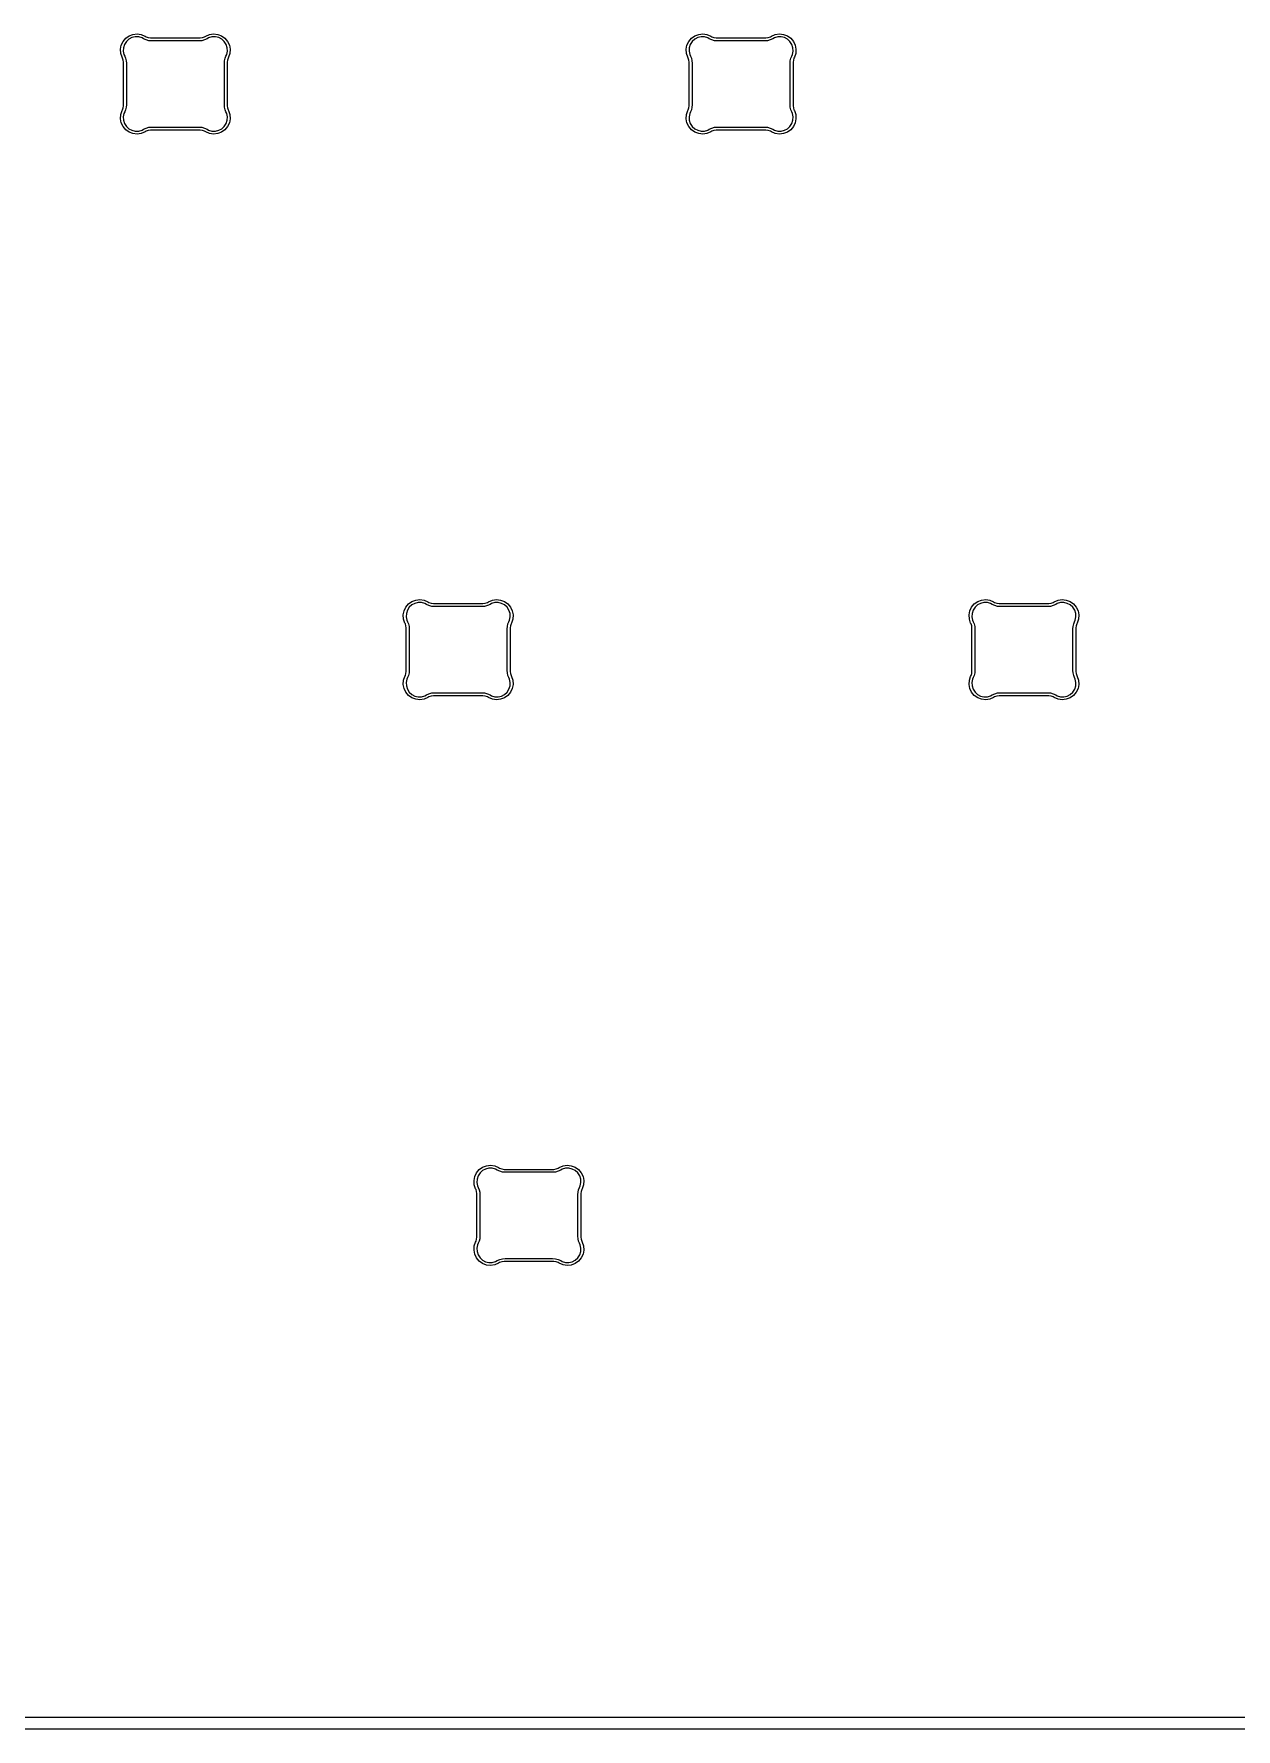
# Model space of a CAD drawing. Extents: x 46 to 356, y -183 to -54.
# Drawn here: x 162.8 to 203.3, y -182.5 to -125.5 of the extents above; entities that cross this region are included whole.
import ezdxf

# ---------------------------------------------------------------- set-up
doc = ezdxf.new("R2010")
doc.units = 0
doc.layers.add('BLACK', color=7, linetype='CONTINUOUS')

msp = doc.modelspace()

# ---------------------------------------------------------------- linework, layer by layer
at = {"layer": 'BLACK', "linetype": 'CONTINUOUS'}
for p, q in [((165.940511, -125.609235), (166.054441, -125.528262)), ((166.152432, -125.589414), (166.050753, -125.64371)), ((166.054441, -125.528262), (166.185105, -125.478624)), ((166.264516, -125.562504), (166.152432, -125.589414)), ((166.185105, -125.478624), (166.324062, -125.463528)), ((166.379763, -125.564718), (166.264516, -125.562504)), ((166.324062, -125.463528), (166.462336, -125.483949)), ((166.49073, -125.595912), (166.379763, -125.564718)), ((166.462336, -125.483949), (166.590798, -125.538483)), ((166.590798, -125.538483), (166.591011, -125.53853)), ((166.591011, -125.53853), (166.590999, -125.538551)), ((166.590999, -125.538551), (166.591004, -125.538554)), ((166.591004, -125.538554), (166.591017, -125.538533)), ((166.591017, -125.538533), (166.591069, -125.538592)), ((166.591069, -125.538592), (166.625349, -125.558579)), ((166.625349, -125.558579), (166.699986, -125.586032)), ((166.699986, -125.586032), (166.77828, -125.59997)), ((168.44671, -125.599987), (168.525001, -125.586034)), ((168.525001, -125.586034), (168.599633, -125.558568)), ((168.599633, -125.558568), (168.63398, -125.538533)), ((168.63398, -125.538534), (168.633995, -125.53853)), ((168.63398, -125.538533), (168.63398, -125.538534)), ((168.633995, -125.53853), (168.762653, -125.483913)), ((168.845231, -125.564679), (168.734254, -125.595876)), ((168.762653, -125.483913), (168.900937, -125.46349)), ((168.960488, -125.562465), (168.845231, -125.564679)), ((168.900937, -125.46349), (169.039903, -125.478587)), ((169.072581, -125.589377), (168.960488, -125.562465)), ((169.039903, -125.478587), (169.170576, -125.528228)), ((169.174269, -125.643678), (169.072581, -125.589377)), ((169.170576, -125.528228), (169.284514, -125.609207)), ((184.990511, -125.609235), (185.104441, -125.528262)), ((185.202432, -125.589414), (185.100753, -125.64371)), ((185.104441, -125.528262), (185.235105, -125.478624)), ((185.314516, -125.562504), (185.202432, -125.589414)), ((185.235105, -125.478624), (185.374062, -125.463528)), ((185.429763, -125.564718), (185.314516, -125.562504)), ((185.374062, -125.463528), (185.512336, -125.483949)), ((185.54073, -125.595912), (185.429763, -125.564718)), ((185.512336, -125.483949), (185.640798, -125.538483)), ((185.640798, -125.538483), (185.641011, -125.53853)), ((185.641011, -125.53853), (185.640999, -125.538551)), ((185.640999, -125.538551), (185.641004, -125.538554)), ((185.641004, -125.538554), (185.641017, -125.538533)), ((185.641017, -125.538533), (185.641069, -125.538592)), ((185.641069, -125.538592), (185.675349, -125.558579)), ((185.675349, -125.558579), (185.749986, -125.586032)), ((185.749986, -125.586032), (185.82828, -125.59997)), ((187.49671, -125.599987), (187.575001, -125.586034)), ((187.575001, -125.586034), (187.649633, -125.558568)), ((187.649633, -125.558568), (187.68398, -125.538533)), ((187.68398, -125.538534), (187.683995, -125.53853)), ((187.68398, -125.538533), (187.68398, -125.538534)), ((187.683995, -125.53853), (187.812653, -125.483913)), ((187.895231, -125.564679), (187.784254, -125.595876)), ((187.812653, -125.483913), (187.950937, -125.46349)), ((188.010488, -125.562465), (187.895231, -125.564679)), ((187.950937, -125.46349), (188.089903, -125.478587)), ((188.122581, -125.589377), (188.010488, -125.562465)), ((188.089903, -125.478587), (188.220576, -125.528228)), ((188.224269, -125.643678), (188.122581, -125.589377)), ((188.220576, -125.528228), (188.334514, -125.609207)), ((165.764549, -125.979882), (165.790727, -125.842581)), ((165.773829, -126.119348), (165.764549, -125.979882)), ((165.817966, -126.251971), (165.773829, -126.119348)), ((165.790727, -125.842581), (165.850672, -125.716314)), ((165.850672, -125.716314), (165.940511, -125.609235)), ((165.867976, -125.928456), (165.860952, -126.04351)), ((165.860952, -126.04351), (165.883157, -126.156619)), ((165.903778, -125.818888), (165.867976, -125.928456)), ((165.883157, -126.156619), (165.908067, -126.208592)), ((165.966044, -125.721885), (165.903778, -125.818888)), ((166.050753, -125.64371), (165.966044, -125.721885)), ((166.540541, -125.624905), (166.49073, -125.595912)), ((166.540561, -125.624871), (166.540541, -125.624905)), ((166.540555, -125.624895), (166.540567, -125.624874)), ((166.628135, -125.66619), (166.540555, -125.624895)), ((166.540565, -125.624871), (166.540561, -125.624871)), ((166.540567, -125.624874), (166.540565, -125.624871)), ((166.7216, -125.691487), (166.628135, -125.66619)), ((166.818044, -125.7), (166.7216, -125.691487)), ((166.77828, -125.59997), (166.818043, -125.600001)), ((166.818043, -125.600001), (166.818044, -125.600001)), ((166.818044, -125.600001), (166.818048, -125.600001)), ((166.818048, -125.700001), (166.818044, -125.7)), ((166.818048, -125.600001), (168.406952, -125.600001)), ((166.818053, -125.700001), (166.818048, -125.700001)), ((168.406952, -125.700001), (166.818053, -125.700001)), ((168.406952, -125.600001), (168.407077, -125.600025)), ((168.406955, -125.7), (168.406952, -125.700001)), ((168.406957, -125.700001), (168.406955, -125.7)), ((168.503407, -125.691493), (168.406957, -125.700026)), ((168.406957, -125.700026), (168.406957, -125.700001)), ((168.407077, -125.600025), (168.44671, -125.599987)), ((168.596867, -125.666179), (168.503407, -125.691493)), ((168.684423, -125.624876), (168.596867, -125.666179)), ((168.684439, -125.624873), (168.684423, -125.624876)), ((168.734254, -125.595876), (168.684439, -125.624873)), ((169.258985, -125.721859), (169.174269, -125.643678)), ((169.321257, -125.818871), (169.258985, -125.721859)), ((169.284514, -125.609207), (169.37436, -125.716292)), ((169.317009, -126.208519), (169.34188, -126.156631)), ((169.357062, -125.928448), (169.321257, -125.818871)), ((169.34188, -126.156631), (169.364087, -126.043512)), ((169.364087, -126.043512), (169.357062, -125.928448)), ((169.37436, -125.716292), (169.434309, -125.842569)), ((169.451209, -126.119355), (169.407069, -126.251987)), ((169.434309, -125.842569), (169.460489, -125.979879)), ((169.460489, -125.979879), (169.451209, -126.119355)), ((184.814549, -125.979882), (184.840727, -125.842581)), ((184.823829, -126.119348), (184.814549, -125.979882)), ((184.867966, -126.251971), (184.823829, -126.119348)), ((184.840727, -125.842581), (184.900672, -125.716314)), ((184.900672, -125.716314), (184.990511, -125.609235)), ((184.917976, -125.928456), (184.910952, -126.04351)), ((184.910952, -126.04351), (184.933157, -126.156619)), ((184.953778, -125.818888), (184.917976, -125.928456)), ((184.933157, -126.156619), (184.958067, -126.208592)), ((185.016044, -125.721885), (184.953778, -125.818888)), ((185.100753, -125.64371), (185.016044, -125.721885)), ((185.590541, -125.624905), (185.54073, -125.595912)), ((185.590561, -125.624871), (185.590541, -125.624905)), ((185.590555, -125.624895), (185.590567, -125.624874)), ((185.678135, -125.66619), (185.590555, -125.624895)), ((185.590565, -125.624871), (185.590561, -125.624871)), ((185.590567, -125.624874), (185.590565, -125.624871)), ((185.7716, -125.691487), (185.678135, -125.66619)), ((185.868044, -125.7), (185.7716, -125.691487)), ((185.82828, -125.59997), (185.868043, -125.600001)), ((185.868043, -125.600001), (185.868044, -125.600001)), ((185.868044, -125.600001), (185.868048, -125.600001)), ((185.868048, -125.700001), (185.868044, -125.7)), ((185.868048, -125.600001), (187.456952, -125.600001)), ((185.868053, -125.700001), (185.868048, -125.700001)), ((187.456952, -125.700001), (185.868053, -125.700001)), ((187.456952, -125.600001), (187.457077, -125.600025)), ((187.456955, -125.7), (187.456952, -125.700001)), ((187.456957, -125.700001), (187.456955, -125.7)), ((187.553407, -125.691493), (187.456957, -125.700026)), ((187.456957, -125.700026), (187.456957, -125.700001)), ((187.457077, -125.600025), (187.49671, -125.599987)), ((187.646867, -125.666179), (187.553407, -125.691493)), ((187.734423, -125.624876), (187.646867, -125.666179)), ((187.734439, -125.624873), (187.734423, -125.624876)), ((187.784254, -125.595876), (187.734439, -125.624873)), ((188.308985, -125.721859), (188.224269, -125.643678)), ((188.371257, -125.818871), (188.308985, -125.721859)), ((188.334514, -125.609207), (188.42436, -125.716292)), ((188.367009, -126.208519), (188.39188, -126.156631)), ((188.407062, -125.928448), (188.371257, -125.818871)), ((188.39188, -126.156631), (188.414087, -126.043512)), ((188.414087, -126.043512), (188.407062, -125.928448)), ((188.42436, -125.716292), (188.484309, -125.842569)), ((188.501209, -126.119355), (188.457069, -126.251987)), ((188.484309, -125.842569), (188.510489, -125.979879)), ((188.510489, -125.979879), (188.501209, -126.119355)), ((165.817966, -126.251972), (165.817965, -126.251971)), ((165.817965, -126.251971), (165.817966, -126.251971)), ((165.832592, -126.282347), (165.817966, -126.251972)), ((165.852465, -126.346778), (165.832592, -126.282347)), ((165.862516, -126.41345), (165.852465, -126.346778)), ((165.862501, -126.447159), (165.862517, -126.447073)), ((165.862501, -127.85284), (165.862501, -126.447159)), ((165.862517, -126.447073), (165.862516, -126.41345)), ((165.908067, -126.208592), (165.908067, -126.208593)), ((165.908067, -126.208593), (165.908067, -126.208594)), ((165.908067, -126.208594), (165.938085, -126.285089)), ((165.938085, -126.285089), (165.956372, -126.365207)), ((165.956372, -126.365207), (165.962518, -126.447155)), ((165.962501, -126.447155), (165.9625, -126.447156)), ((165.9625, -126.447156), (165.962501, -126.447159)), ((165.962518, -126.447155), (165.962501, -126.447155)), ((165.962501, -126.447159), (165.962501, -127.852843)), ((169.262499, -126.447154), (169.26864, -126.365212)), ((169.262499, -126.447155), (169.262499, -126.447154)), ((169.262499, -126.447159), (169.262499, -126.447155)), ((169.262499, -127.852843), (169.262499, -126.447159)), ((169.26864, -126.365212), (169.286911, -126.285097)), ((169.286911, -126.285097), (169.316907, -126.208596)), ((169.316907, -126.208596), (169.316927, -126.208606)), ((169.316927, -126.208606), (169.316931, -126.2086)), ((169.316931, -126.2086), (169.316933, -126.208592)), ((169.316933, -126.208592), (169.316938, -126.208594)), ((169.316938, -126.208594), (169.317009, -126.208519)), ((169.372544, -126.346768), (169.362499, -126.413447)), ((169.362499, -126.413447), (169.362499, -126.447159)), ((169.362499, -126.447159), (169.362499, -127.852843)), ((169.392403, -126.282328), (169.372544, -126.346768)), ((169.406986, -126.25202), (169.392403, -126.282328)), ((169.407035, -126.25197), (169.406986, -126.25202)), ((169.407069, -126.251987), (169.407035, -126.25197)), ((184.867966, -126.251972), (184.867965, -126.251971)), ((184.867965, -126.251971), (184.867966, -126.251971)), ((184.882592, -126.282347), (184.867966, -126.251972)), ((184.902465, -126.346778), (184.882592, -126.282347)), ((184.912516, -126.41345), (184.902465, -126.346778)), ((184.912501, -126.447159), (184.912517, -126.447073)), ((184.912501, -127.85284), (184.912501, -126.447159)), ((184.912517, -126.447073), (184.912516, -126.41345)), ((184.958067, -126.208592), (184.958067, -126.208593)), ((184.958067, -126.208593), (184.958067, -126.208594)), ((184.958067, -126.208594), (184.988085, -126.285089)), ((184.988085, -126.285089), (185.006372, -126.365207)), ((185.006372, -126.365207), (185.012518, -126.447155)), ((185.012501, -126.447155), (185.0125, -126.447156)), ((185.0125, -126.447156), (185.012501, -126.447159)), ((185.012518, -126.447155), (185.012501, -126.447155)), ((185.012501, -126.447159), (185.012501, -127.852843)), ((188.312499, -126.447154), (188.31864, -126.365212)), ((188.312499, -126.447155), (188.312499, -126.447154)), ((188.312499, -126.447159), (188.312499, -126.447155)), ((188.312499, -127.852843), (188.312499, -126.447159)), ((188.31864, -126.365212), (188.336911, -126.285097)), ((188.336911, -126.285097), (188.366907, -126.208596)), ((188.366907, -126.208596), (188.366927, -126.208606)), ((188.366927, -126.208606), (188.366931, -126.2086)), ((188.366931, -126.2086), (188.366933, -126.208592)), ((188.366933, -126.208592), (188.366938, -126.208594)), ((188.366938, -126.208594), (188.367009, -126.208519)), ((188.422544, -126.346768), (188.412499, -126.413447)), ((188.412499, -126.413447), (188.412499, -126.447159)), ((188.412499, -126.447159), (188.412499, -127.852843)), ((188.442403, -126.282328), (188.422544, -126.346768)), ((188.456986, -126.25202), (188.442403, -126.282328)), ((188.457035, -126.25197), (188.456986, -126.25202)), ((188.457069, -126.251987), (188.457035, -126.25197)), ((165.862499, -127.886551), (165.862501, -127.85284)), ((165.962501, -127.852848), (165.956355, -127.934794)), ((165.962501, -127.852843), (165.9625, -127.852846)), ((165.9625, -127.852846), (165.962501, -127.852848)), ((169.262539, -127.853048), (169.262499, -127.852843)), ((169.268654, -127.934784), (169.262539, -127.853048)), ((169.362499, -127.852843), (169.362498, -127.852846)), ((169.362498, -127.852846), (169.362499, -127.852849)), ((169.362499, -127.852849), (169.362524, -127.852849)), ((169.362524, -127.852849), (169.362519, -127.88656)), ((184.912499, -127.886551), (184.912501, -127.85284)), ((185.012501, -127.852848), (185.006355, -127.934794)), ((185.012501, -127.852843), (185.0125, -127.852846)), ((185.0125, -127.852846), (185.012501, -127.852848)), ((188.312539, -127.853048), (188.312499, -127.852843)), ((188.318654, -127.934784), (188.312539, -127.853048)), ((188.412499, -127.852843), (188.412498, -127.852846)), ((188.412498, -127.852846), (188.412499, -127.852849)), ((188.412499, -127.852849), (188.412524, -127.852849)), ((188.412524, -127.852849), (188.412519, -127.88656)), ((165.76451, -128.320122), (165.773789, -128.180646)), ((165.79069, -128.457433), (165.76451, -128.320122)), ((165.773789, -128.180646), (165.817928, -128.048014)), ((165.817928, -128.048014), (165.817965, -128.048032)), ((165.81795, -128.048022), (165.832575, -128.017648)), ((165.817966, -128.04803), (165.81795, -128.048022)), ((165.817965, -128.048031), (165.817966, -128.04803)), ((165.817965, -128.048032), (165.817965, -128.048031)), ((165.832575, -128.017648), (165.852448, -127.953221)), ((165.852448, -127.953221), (165.862499, -127.886551)), ((165.883118, -128.14337), (165.860911, -128.256489)), ((165.860911, -128.256489), (165.867937, -128.371553)), ((165.867937, -128.371553), (165.903742, -128.48113)), ((165.907974, -128.091507), (165.883118, -128.14337)), ((165.908066, -128.091412), (165.907974, -128.091507)), ((165.908067, -128.09141), (165.908049, -128.091401)), ((165.908049, -128.091401), (165.908049, -128.091404)), ((165.908049, -128.091404), (165.908066, -128.091412)), ((165.908077, -128.09133), (165.908067, -128.09141)), ((165.938068, -128.014908), (165.908077, -128.09133)), ((165.956355, -127.934794), (165.938068, -128.014908)), ((169.286925, -128.014902), (169.268654, -127.934784)), ((169.31693, -128.091404), (169.286925, -128.014902)), ((169.316932, -128.091406), (169.31693, -128.091404)), ((169.316933, -128.09141), (169.316932, -128.091406)), ((169.341843, -128.143383), (169.316933, -128.09141)), ((169.32122, -128.481112), (169.357022, -128.371545)), ((169.364048, -128.256492), (169.341843, -128.143383)), ((169.357022, -128.371545), (169.364048, -128.256492)), ((169.362519, -127.88656), (169.372557, -127.953231)), ((169.372557, -127.953231), (169.392418, -128.017662)), ((169.392418, -128.017662), (169.407038, -128.048038)), ((169.407038, -128.048038), (169.407038, -128.048043)), ((169.407038, -128.048043), (169.451171, -128.180654)), ((169.46045, -128.32012), (169.434271, -128.45742)), ((169.451171, -128.180654), (169.46045, -128.32012)), ((184.81451, -128.320122), (184.823789, -128.180646)), ((184.84069, -128.457433), (184.81451, -128.320122)), ((184.823789, -128.180646), (184.867928, -128.048014)), ((184.867928, -128.048014), (184.867965, -128.048032)), ((184.86795, -128.048022), (184.882575, -128.017648)), ((184.867966, -128.04803), (184.86795, -128.048022)), ((184.867965, -128.048031), (184.867966, -128.04803)), ((184.867965, -128.048032), (184.867965, -128.048031)), ((184.882575, -128.017648), (184.902448, -127.953221)), ((184.902448, -127.953221), (184.912499, -127.886551)), ((184.933118, -128.14337), (184.910911, -128.256489)), ((184.910911, -128.256489), (184.917937, -128.371553)), ((184.917937, -128.371553), (184.953742, -128.48113)), ((184.957974, -128.091507), (184.933118, -128.14337)), ((184.958066, -128.091412), (184.957974, -128.091507)), ((184.958067, -128.09141), (184.958049, -128.091401)), ((184.958049, -128.091401), (184.958049, -128.091404)), ((184.958049, -128.091404), (184.958066, -128.091412)), ((184.958077, -128.09133), (184.958067, -128.09141)), ((184.988068, -128.014908), (184.958077, -128.09133)), ((185.006355, -127.934794), (184.988068, -128.014908)), ((188.336925, -128.014902), (188.318654, -127.934784)), ((188.36693, -128.091404), (188.336925, -128.014902)), ((188.366932, -128.091406), (188.36693, -128.091404)), ((188.366933, -128.09141), (188.366932, -128.091406)), ((188.391843, -128.143383), (188.366933, -128.09141)), ((188.37122, -128.481112), (188.407022, -128.371545)), ((188.414048, -128.256492), (188.391843, -128.143383)), ((188.407022, -128.371545), (188.414048, -128.256492)), ((188.412519, -127.88656), (188.422557, -127.953231)), ((188.422557, -127.953231), (188.442418, -128.017662)), ((188.442418, -128.017662), (188.457038, -128.048038)), ((188.457038, -128.048038), (188.457038, -128.048043)), ((188.457038, -128.048043), (188.501171, -128.180654)), ((188.51045, -128.32012), (188.484271, -128.45742)), ((188.501171, -128.180654), (188.51045, -128.32012)), ((165.850639, -128.583709), (165.79069, -128.457433)), ((165.940484, -128.690795), (165.850639, -128.583709)), ((165.903742, -128.48113), (165.966014, -128.578143)), ((166.054423, -128.771774), (165.940484, -128.690795)), ((165.966014, -128.578143), (166.05073, -128.656324)), ((166.05073, -128.656324), (166.152418, -128.710624)), ((166.185096, -128.821415), (166.054423, -128.771774)), ((166.152418, -128.710624), (166.264511, -128.737537)), ((166.324062, -128.836512), (166.185096, -128.821415)), ((166.264511, -128.737537), (166.379769, -128.735323)), ((166.462347, -128.816089), (166.324062, -128.836512)), ((166.379769, -128.735323), (166.490746, -128.704126)), ((166.591003, -128.761472), (166.462347, -128.816089)), ((166.490746, -128.704126), (166.54056, -128.67513)), ((166.54056, -128.67513), (166.540561, -128.67513)), ((166.540561, -128.67513), (166.540565, -128.675129)), ((166.540565, -128.675129), (166.540567, -128.675127)), ((166.540567, -128.675127), (166.628143, -128.633833)), ((166.591011, -128.761471), (166.591003, -128.761472)), ((166.591017, -128.761467), (166.591011, -128.761471)), ((166.62536, -128.741444), (166.591017, -128.761466)), ((166.591017, -128.761466), (166.591017, -128.761467)), ((166.699992, -128.713993), (166.62536, -128.741444)), ((166.628143, -128.633833), (166.721603, -128.608538)), ((166.778282, -128.700055), (166.699992, -128.713993)), ((166.721603, -128.608538), (166.817826, -128.600043)), ((166.818042, -128.700024), (166.778282, -128.700055)), ((166.817826, -128.600043), (166.818047, -128.6)), ((166.818043, -128.699999), (166.818042, -128.7)), ((166.818042, -128.7), (166.818042, -128.700024)), ((166.818047, -128.7), (166.818043, -128.699999)), ((166.818047, -128.6), (168.406952, -128.6)), ((168.406952, -128.7), (166.818047, -128.7)), ((168.406952, -128.6), (168.406964, -128.600002)), ((168.406953, -128.699999), (168.406952, -128.7)), ((168.406958, -128.700001), (168.406953, -128.699999)), ((168.44672, -128.700032), (168.406958, -128.700001)), ((168.406964, -128.600002), (168.503401, -128.608515)), ((168.525014, -128.71397), (168.44672, -128.700032)), ((168.503401, -128.608515), (168.596865, -128.633812)), ((168.599651, -128.741423), (168.525014, -128.71397)), ((168.596865, -128.633812), (168.684445, -128.675107)), ((168.633932, -128.761411), (168.599651, -128.741423)), ((168.633983, -128.761469), (168.633932, -128.761411)), ((168.633994, -128.761448), (168.633983, -128.761469)), ((168.633989, -128.761472), (168.634001, -128.761452)), ((168.634213, -128.76152), (168.633989, -128.761472)), ((168.634001, -128.761452), (168.633994, -128.761448)), ((168.762665, -128.81605), (168.634213, -128.76152)), ((168.684445, -128.675107), (168.684433, -128.675128)), ((168.684433, -128.675128), (168.684434, -128.67513)), ((168.684434, -128.67513), (168.684439, -128.675131)), ((168.684439, -128.675131), (168.684461, -128.675094)), ((168.684461, -128.675094), (168.734271, -128.704087)), ((168.734271, -128.704087), (168.845238, -128.735282)), ((168.900939, -128.836471), (168.762665, -128.81605)), ((168.845238, -128.735282), (168.960484, -128.737495)), ((169.039895, -128.821375), (168.900939, -128.836471)), ((168.960484, -128.737495), (169.072567, -128.710585)), ((169.170558, -128.771737), (169.039895, -128.821375)), ((169.072567, -128.710585), (169.174246, -128.656289)), ((169.284488, -128.690765), (169.170558, -128.771737)), ((169.174246, -128.656289), (169.258954, -128.578115)), ((169.258954, -128.578115), (169.32122, -128.481112)), ((169.374327, -128.583687), (169.284488, -128.690765)), ((169.434271, -128.45742), (169.374327, -128.583687)), ((184.900639, -128.583709), (184.84069, -128.457433)), ((184.990484, -128.690795), (184.900639, -128.583709)), ((184.953742, -128.48113), (185.016014, -128.578143)), ((185.104423, -128.771774), (184.990484, -128.690795)), ((185.016014, -128.578143), (185.10073, -128.656324)), ((185.10073, -128.656324), (185.202418, -128.710624)), ((185.235096, -128.821415), (185.104423, -128.771774)), ((185.202418, -128.710624), (185.314511, -128.737537)), ((185.374062, -128.836512), (185.235096, -128.821415)), ((185.314511, -128.737537), (185.429769, -128.735323)), ((185.512347, -128.816089), (185.374062, -128.836512)), ((185.429769, -128.735323), (185.540746, -128.704126)), ((185.641003, -128.761472), (185.512347, -128.816089)), ((185.540746, -128.704126), (185.59056, -128.67513)), ((185.59056, -128.67513), (185.590561, -128.67513)), ((185.590561, -128.67513), (185.590565, -128.675129)), ((185.590565, -128.675129), (185.590567, -128.675127)), ((185.590567, -128.675127), (185.678143, -128.633833)), ((185.641011, -128.761471), (185.641003, -128.761472)), ((185.641017, -128.761467), (185.641011, -128.761471)), ((185.67536, -128.741444), (185.641017, -128.761466)), ((185.641017, -128.761466), (185.641017, -128.761467)), ((185.749992, -128.713993), (185.67536, -128.741444)), ((185.678143, -128.633833), (185.771603, -128.608538)), ((185.828282, -128.700055), (185.749992, -128.713993)), ((185.771603, -128.608538), (185.867826, -128.600043)), ((185.868042, -128.700024), (185.828282, -128.700055)), ((185.867826, -128.600043), (185.868047, -128.6)), ((185.868043, -128.699999), (185.868042, -128.7)), ((185.868042, -128.7), (185.868042, -128.700024)), ((185.868047, -128.7), (185.868043, -128.699999)), ((185.868047, -128.6), (187.456952, -128.6)), ((187.456952, -128.7), (185.868047, -128.7)), ((187.456952, -128.6), (187.456964, -128.600002)), ((187.456953, -128.699999), (187.456952, -128.7)), ((187.456958, -128.700001), (187.456953, -128.699999)), ((187.49672, -128.700032), (187.456958, -128.700001)), ((187.456964, -128.600002), (187.553401, -128.608515)), ((187.575014, -128.71397), (187.49672, -128.700032)), ((187.553401, -128.608515), (187.646865, -128.633812)), ((187.649651, -128.741423), (187.575014, -128.71397)), ((187.646865, -128.633812), (187.734445, -128.675107)), ((187.683932, -128.761411), (187.649651, -128.741423)), ((187.683983, -128.761469), (187.683932, -128.761411)), ((187.683994, -128.761448), (187.683983, -128.761469)), ((187.683989, -128.761472), (187.684001, -128.761452)), ((187.684213, -128.76152), (187.683989, -128.761472)), ((187.684001, -128.761452), (187.683994, -128.761448)), ((187.812665, -128.81605), (187.684213, -128.76152)), ((187.734445, -128.675107), (187.734433, -128.675128)), ((187.734433, -128.675128), (187.734434, -128.67513)), ((187.734434, -128.67513), (187.734439, -128.675131)), ((187.734439, -128.675131), (187.734461, -128.675094)), ((187.734461, -128.675094), (187.784271, -128.704087)), ((187.784271, -128.704087), (187.895238, -128.735282)), ((187.950939, -128.836471), (187.812665, -128.81605)), ((187.895238, -128.735282), (188.010484, -128.737495)), ((188.089895, -128.821375), (187.950939, -128.836471)), ((188.010484, -128.737495), (188.122567, -128.710585)), ((188.220558, -128.771737), (188.089895, -128.821375)), ((188.122567, -128.710585), (188.224246, -128.656289)), ((188.334488, -128.690765), (188.220558, -128.771737)), ((188.224246, -128.656289), (188.308954, -128.578115)), ((188.308954, -128.578115), (188.37122, -128.481112)), ((188.424327, -128.583687), (188.334488, -128.690765)), ((188.484271, -128.45742), (188.424327, -128.583687)), ((175.289549, -145.029882), (175.315727, -144.892581)), ((175.315727, -144.892581), (175.375672, -144.766314)), ((175.375672, -144.766314), (175.465511, -144.659235)), ((175.392976, -144.978456), (175.385952, -145.09351)), ((175.428778, -144.868888), (175.392976, -144.978456)), ((175.491044, -144.771885), (175.428778, -144.868888)), ((175.465511, -144.659235), (175.579441, -144.578262)), ((175.575753, -144.69371), (175.491044, -144.771885)), ((175.677432, -144.639414), (175.575753, -144.69371)), ((175.579441, -144.578262), (175.710105, -144.528624)), ((175.789516, -144.612504), (175.677432, -144.639414)), ((175.710105, -144.528624), (175.849062, -144.513528)), ((175.904763, -144.614718), (175.789516, -144.612504)), ((175.849062, -144.513528), (175.987336, -144.533949)), ((176.01573, -144.645912), (175.904763, -144.614718)), ((175.987336, -144.533949), (176.115798, -144.588483)), ((176.065541, -144.674905), (176.01573, -144.645912)), ((176.065561, -144.674871), (176.065541, -144.674905)), ((176.065555, -144.674895), (176.065567, -144.674874)), ((176.153135, -144.71619), (176.065555, -144.674895)), ((176.065565, -144.674871), (176.065561, -144.674871)), ((176.065567, -144.674874), (176.065565, -144.674871)), ((176.115798, -144.588483), (176.116011, -144.58853)), ((176.116011, -144.58853), (176.115999, -144.588551)), ((176.115999, -144.588551), (176.116004, -144.588554)), ((176.116004, -144.588554), (176.116017, -144.588533)), ((176.116017, -144.588533), (176.116069, -144.588592)), ((176.116069, -144.588592), (176.150349, -144.608579)), ((176.150349, -144.608579), (176.224986, -144.636032)), ((176.2466, -144.741487), (176.153135, -144.71619)), ((176.224986, -144.636032), (176.30328, -144.64997)), ((176.343044, -144.75), (176.2466, -144.741487)), ((176.30328, -144.64997), (176.343043, -144.650001)), ((176.343043, -144.650001), (176.343044, -144.650001)), ((176.343044, -144.650001), (176.343048, -144.650001)), ((176.343048, -144.750001), (176.343044, -144.75)), ((176.343048, -144.650001), (177.931952, -144.650001)), ((176.343053, -144.750001), (176.343048, -144.750001)), ((177.931952, -144.750001), (176.343053, -144.750001)), ((177.931952, -144.650001), (177.932077, -144.650025)), ((177.931955, -144.75), (177.931952, -144.750001)), ((177.931957, -144.750001), (177.931955, -144.75)), ((178.028407, -144.741493), (177.931957, -144.750026)), ((177.931957, -144.750026), (177.931957, -144.750001)), ((177.932077, -144.650025), (177.97171, -144.649987)), ((177.97171, -144.649987), (178.050001, -144.636034)), ((178.121867, -144.716179), (178.028407, -144.741493)), ((178.050001, -144.636034), (178.124633, -144.608568)), ((178.209423, -144.674876), (178.121867, -144.716179)), ((178.124633, -144.608568), (178.15898, -144.588533)), ((178.15898, -144.588534), (178.158995, -144.58853)), ((178.15898, -144.588533), (178.15898, -144.588534)), ((178.158995, -144.58853), (178.287653, -144.533913)), ((178.209439, -144.674873), (178.209423, -144.674876)), ((178.259254, -144.645876), (178.209439, -144.674873)), ((178.370231, -144.614679), (178.259254, -144.645876)), ((178.287653, -144.533913), (178.425937, -144.51349)), ((178.485488, -144.612465), (178.370231, -144.614679)), ((178.425937, -144.51349), (178.564903, -144.528587)), ((178.597581, -144.639377), (178.485488, -144.612465)), ((178.564903, -144.528587), (178.695576, -144.578228)), ((178.699269, -144.693678), (178.597581, -144.639377)), ((178.695576, -144.578228), (178.809514, -144.659207)), ((178.783985, -144.771859), (178.699269, -144.693678)), ((178.846257, -144.868871), (178.783985, -144.771859)), ((178.809514, -144.659207), (178.89936, -144.766292)), ((178.882062, -144.978448), (178.846257, -144.868871)), ((178.889087, -145.093512), (178.882062, -144.978448)), ((178.89936, -144.766292), (178.959309, -144.892569)), ((178.959309, -144.892569), (178.985489, -145.029879)), ((194.339549, -145.029882), (194.365727, -144.892581)), ((194.365727, -144.892581), (194.425672, -144.766314)), ((194.425672, -144.766314), (194.515511, -144.659235)), ((194.442976, -144.978456), (194.435952, -145.09351)), ((194.478778, -144.868888), (194.442976, -144.978456)), ((194.541044, -144.771885), (194.478778, -144.868888)), ((194.515511, -144.659235), (194.629441, -144.578262)), ((194.625753, -144.69371), (194.541044, -144.771885)), ((194.727432, -144.639414), (194.625753, -144.69371)), ((194.629441, -144.578262), (194.760105, -144.528624)), ((194.839516, -144.612504), (194.727432, -144.639414)), ((194.760105, -144.528624), (194.899062, -144.513528)), ((194.954763, -144.614718), (194.839516, -144.612504)), ((194.899062, -144.513528), (195.037336, -144.533949)), ((195.06573, -144.645912), (194.954763, -144.614718)), ((195.037336, -144.533949), (195.165798, -144.588483)), ((195.115541, -144.674905), (195.06573, -144.645912)), ((195.115561, -144.674871), (195.115541, -144.674905)), ((195.115555, -144.674895), (195.115567, -144.674874)), ((195.203135, -144.71619), (195.115555, -144.674895)), ((195.115565, -144.674871), (195.115561, -144.674871)), ((195.115567, -144.674874), (195.115565, -144.674871)), ((195.165798, -144.588483), (195.166011, -144.58853)), ((195.166011, -144.58853), (195.165999, -144.588551)), ((195.165999, -144.588551), (195.166004, -144.588554)), ((195.166004, -144.588554), (195.166017, -144.588533)), ((195.166017, -144.588533), (195.166069, -144.588592)), ((195.166069, -144.588592), (195.200349, -144.608579)), ((195.200349, -144.608579), (195.274986, -144.636032)), ((195.2966, -144.741487), (195.203135, -144.71619)), ((195.274986, -144.636032), (195.35328, -144.64997)), ((195.393044, -144.75), (195.2966, -144.741487)), ((195.35328, -144.64997), (195.393043, -144.650001)), ((195.393043, -144.650001), (195.393044, -144.650001)), ((195.393044, -144.650001), (195.393048, -144.650001)), ((195.393048, -144.750001), (195.393044, -144.75)), ((195.393048, -144.650001), (196.981952, -144.650001)), ((195.393053, -144.750001), (195.393048, -144.750001)), ((196.981952, -144.750001), (195.393053, -144.750001)), ((196.981952, -144.650001), (196.982077, -144.650025)), ((196.981955, -144.75), (196.981952, -144.750001)), ((196.981957, -144.750001), (196.981955, -144.75)), ((197.078407, -144.741493), (196.981957, -144.750026)), ((196.981957, -144.750026), (196.981957, -144.750001)), ((196.982077, -144.650025), (197.02171, -144.649987)), ((197.02171, -144.649987), (197.100001, -144.636034)), ((197.171867, -144.716179), (197.078407, -144.741493)), ((197.100001, -144.636034), (197.174633, -144.608568)), ((197.259423, -144.674876), (197.171867, -144.716179)), ((197.174633, -144.608568), (197.20898, -144.588533)), ((197.20898, -144.588534), (197.208995, -144.58853)), ((197.20898, -144.588533), (197.20898, -144.588534)), ((197.208995, -144.58853), (197.337653, -144.533913)), ((197.259439, -144.674873), (197.259423, -144.674876)), ((197.309254, -144.645876), (197.259439, -144.674873)), ((197.420231, -144.614679), (197.309254, -144.645876)), ((197.337653, -144.533913), (197.475937, -144.51349)), ((197.535488, -144.612465), (197.420231, -144.614679)), ((197.475937, -144.51349), (197.614903, -144.528587)), ((197.647581, -144.639377), (197.535488, -144.612465)), ((197.614903, -144.528587), (197.745576, -144.578228)), ((197.749269, -144.693678), (197.647581, -144.639377)), ((197.745576, -144.578228), (197.859514, -144.659207)), ((197.833985, -144.771859), (197.749269, -144.693678)), ((197.896257, -144.868871), (197.833985, -144.771859)), ((197.859514, -144.659207), (197.94936, -144.766292)), ((197.932062, -144.978448), (197.896257, -144.868871)), ((197.939087, -145.093512), (197.932062, -144.978448)), ((197.94936, -144.766292), (198.009309, -144.892569)), ((198.009309, -144.892569), (198.035489, -145.029879)), ((175.298829, -145.169348), (175.289549, -145.029882)), ((175.342966, -145.301971), (175.298829, -145.169348)), ((175.342966, -145.301972), (175.342965, -145.301971)), ((175.342965, -145.301971), (175.342966, -145.301971)), ((175.357592, -145.332347), (175.342966, -145.301972)), ((175.377465, -145.396778), (175.357592, -145.332347)), ((175.387516, -145.46345), (175.377465, -145.396778)), ((175.385952, -145.09351), (175.408157, -145.206619)), ((175.387501, -145.497159), (175.387517, -145.497073)), ((175.387501, -146.90284), (175.387501, -145.497159)), ((175.387517, -145.497073), (175.387516, -145.46345)), ((175.408157, -145.206619), (175.433067, -145.258592)), ((175.433067, -145.258592), (175.433067, -145.258593)), ((175.433067, -145.258593), (175.433067, -145.258594)), ((175.433067, -145.258594), (175.463085, -145.335089)), ((175.463085, -145.335089), (175.481372, -145.415207)), ((175.481372, -145.415207), (175.487518, -145.497155)), ((175.487501, -145.497155), (175.4875, -145.497156)), ((175.4875, -145.497156), (175.487501, -145.497159)), ((175.487518, -145.497155), (175.487501, -145.497155)), ((175.487501, -145.497159), (175.487501, -146.902843)), ((178.787499, -145.497154), (178.79364, -145.415212)), ((178.787499, -145.497155), (178.787499, -145.497154)), ((178.787499, -145.497159), (178.787499, -145.497155)), ((178.787499, -146.902843), (178.787499, -145.497159)), ((178.79364, -145.415212), (178.811911, -145.335097)), ((178.811911, -145.335097), (178.841907, -145.258596)), ((178.841907, -145.258596), (178.841927, -145.258606)), ((178.841927, -145.258606), (178.841931, -145.2586)), ((178.841931, -145.2586), (178.841933, -145.258592)), ((178.841933, -145.258592), (178.841938, -145.258594)), ((178.841938, -145.258594), (178.842009, -145.258519)), ((178.842009, -145.258519), (178.86688, -145.206631)), ((178.86688, -145.206631), (178.889087, -145.093512)), ((178.897544, -145.396768), (178.887499, -145.463447)), ((178.887499, -145.463447), (178.887499, -145.497159)), ((178.887499, -145.497159), (178.887499, -146.902843)), ((178.917403, -145.332328), (178.897544, -145.396768)), ((178.931986, -145.30202), (178.917403, -145.332328)), ((178.932035, -145.30197), (178.931986, -145.30202)), ((178.932069, -145.301987), (178.932035, -145.30197)), ((178.976209, -145.169355), (178.932069, -145.301987)), ((178.985489, -145.029879), (178.976209, -145.169355)), ((194.348829, -145.169348), (194.339549, -145.029882)), ((194.392966, -145.301971), (194.348829, -145.169348)), ((194.392966, -145.301972), (194.392965, -145.301971)), ((194.392965, -145.301971), (194.392966, -145.301971)), ((194.407592, -145.332347), (194.392966, -145.301972)), ((194.427465, -145.396778), (194.407592, -145.332347)), ((194.437516, -145.46345), (194.427465, -145.396778)), ((194.435952, -145.09351), (194.458157, -145.206619)), ((194.437501, -145.497159), (194.437517, -145.497073)), ((194.437501, -146.90284), (194.437501, -145.497159)), ((194.437517, -145.497073), (194.437516, -145.46345)), ((194.458157, -145.206619), (194.483067, -145.258592)), ((194.483067, -145.258592), (194.483067, -145.258593)), ((194.483067, -145.258593), (194.483067, -145.258594)), ((194.483067, -145.258594), (194.513085, -145.335089)), ((194.513085, -145.335089), (194.531372, -145.415207)), ((194.531372, -145.415207), (194.537518, -145.497155)), ((194.537501, -145.497155), (194.5375, -145.497156)), ((194.5375, -145.497156), (194.537501, -145.497159)), ((194.537518, -145.497155), (194.537501, -145.497155)), ((194.537501, -145.497159), (194.537501, -146.902843)), ((197.837499, -145.497154), (197.84364, -145.415212)), ((197.837499, -145.497155), (197.837499, -145.497154)), ((197.837499, -145.497159), (197.837499, -145.497155)), ((197.837499, -146.902843), (197.837499, -145.497159)), ((197.84364, -145.415212), (197.861911, -145.335097)), ((197.861911, -145.335097), (197.891907, -145.258596)), ((197.891907, -145.258596), (197.891927, -145.258606)), ((197.891927, -145.258606), (197.891931, -145.2586)), ((197.891931, -145.2586), (197.891933, -145.258592)), ((197.891933, -145.258592), (197.891938, -145.258594)), ((197.891938, -145.258594), (197.892009, -145.258519)), ((197.892009, -145.258519), (197.91688, -145.206631)), ((197.91688, -145.206631), (197.939087, -145.093512)), ((197.947544, -145.396768), (197.937499, -145.463447)), ((197.937499, -145.463447), (197.937499, -145.497159)), ((197.937499, -145.497159), (197.937499, -146.902843)), ((197.967403, -145.332328), (197.947544, -145.396768)), ((197.981986, -145.30202), (197.967403, -145.332328)), ((197.982035, -145.30197), (197.981986, -145.30202)), ((197.982069, -145.301987), (197.982035, -145.30197)), ((198.026209, -145.169355), (197.982069, -145.301987)), ((198.035489, -145.029879), (198.026209, -145.169355)), ((175.28951, -147.370122), (175.298789, -147.230646)), ((175.298789, -147.230646), (175.342928, -147.098014)), ((175.342928, -147.098014), (175.342965, -147.098032)), ((175.34295, -147.098022), (175.357575, -147.067648)), ((175.342966, -147.09803), (175.34295, -147.098022)), ((175.342965, -147.098031), (175.342966, -147.09803)), ((175.342965, -147.098032), (175.342965, -147.098031)), ((175.357575, -147.067648), (175.377448, -147.003221)), ((175.377448, -147.003221), (175.387499, -146.936551)), ((175.408118, -147.19337), (175.385911, -147.306489)), ((175.387499, -146.936551), (175.387501, -146.90284)), ((175.432974, -147.141507), (175.408118, -147.19337)), ((175.433066, -147.141412), (175.432974, -147.141507)), ((175.433067, -147.14141), (175.433049, -147.141401)), ((175.433049, -147.141401), (175.433049, -147.141404)), ((175.433049, -147.141404), (175.433066, -147.141412)), ((175.433077, -147.14133), (175.433067, -147.14141)), ((175.463068, -147.064908), (175.433077, -147.14133)), ((175.481355, -146.984794), (175.463068, -147.064908)), ((175.487501, -146.902848), (175.481355, -146.984794)), ((175.487501, -146.902843), (175.4875, -146.902846)), ((175.4875, -146.902846), (175.487501, -146.902848)), ((178.787539, -146.903048), (178.787499, -146.902843)), ((178.793654, -146.984784), (178.787539, -146.903048)), ((178.811925, -147.064902), (178.793654, -146.984784)), ((178.84193, -147.141404), (178.811925, -147.064902)), ((178.841932, -147.141406), (178.84193, -147.141404)), ((178.841933, -147.14141), (178.841932, -147.141406)), ((178.866843, -147.193383), (178.841933, -147.14141)), ((178.889048, -147.306492), (178.866843, -147.193383)), ((178.887499, -146.902843), (178.887498, -146.902846)), ((178.887498, -146.902846), (178.887499, -146.902849)), ((178.887499, -146.902849), (178.887524, -146.902849)), ((178.887524, -146.902849), (178.887519, -146.93656)), ((178.887519, -146.93656), (178.897557, -147.003231)), ((178.897557, -147.003231), (178.917418, -147.067662)), ((178.917418, -147.067662), (178.932038, -147.098038)), ((178.932038, -147.098038), (178.932038, -147.098043)), ((178.932038, -147.098043), (178.976171, -147.230654)), ((178.976171, -147.230654), (178.98545, -147.37012)), ((194.33951, -147.370122), (194.348789, -147.230646)), ((194.348789, -147.230646), (194.392928, -147.098014)), ((194.392928, -147.098014), (194.392965, -147.098032)), ((194.39295, -147.098022), (194.407575, -147.067648)), ((194.392966, -147.09803), (194.39295, -147.098022)), ((194.392965, -147.098031), (194.392966, -147.09803)), ((194.392965, -147.098032), (194.392965, -147.098031)), ((194.407575, -147.067648), (194.427448, -147.003221)), ((194.427448, -147.003221), (194.437499, -146.936551)), ((194.458118, -147.19337), (194.435911, -147.306489)), ((194.437499, -146.936551), (194.437501, -146.90284)), ((194.482974, -147.141507), (194.458118, -147.19337)), ((194.483066, -147.141412), (194.482974, -147.141507)), ((194.483067, -147.14141), (194.483049, -147.141401)), ((194.483049, -147.141401), (194.483049, -147.141404)), ((194.483049, -147.141404), (194.483066, -147.141412)), ((194.483077, -147.14133), (194.483067, -147.14141)), ((194.513068, -147.064908), (194.483077, -147.14133)), ((194.531355, -146.984794), (194.513068, -147.064908)), ((194.537501, -146.902848), (194.531355, -146.984794)), ((194.537501, -146.902843), (194.5375, -146.902846)), ((194.5375, -146.902846), (194.537501, -146.902848)), ((197.837539, -146.903048), (197.837499, -146.902843)), ((197.843654, -146.984784), (197.837539, -146.903048)), ((197.861925, -147.064902), (197.843654, -146.984784)), ((197.89193, -147.141404), (197.861925, -147.064902)), ((197.891932, -147.141406), (197.89193, -147.141404)), ((197.891933, -147.14141), (197.891932, -147.141406)), ((197.916843, -147.193383), (197.891933, -147.14141)), ((197.939048, -147.306492), (197.916843, -147.193383)), ((197.937499, -146.902843), (197.937498, -146.902846)), ((197.937498, -146.902846), (197.937499, -146.902849)), ((197.937499, -146.902849), (197.937524, -146.902849)), ((197.937524, -146.902849), (197.937519, -146.93656)), ((197.937519, -146.93656), (197.947557, -147.003231)), ((197.947557, -147.003231), (197.967418, -147.067662)), ((197.967418, -147.067662), (197.982038, -147.098038)), ((197.982038, -147.098038), (197.982038, -147.098043)), ((197.982038, -147.098043), (198.026171, -147.230654)), ((198.026171, -147.230654), (198.03545, -147.37012)), ((175.31569, -147.507433), (175.28951, -147.370122)), ((175.375639, -147.633709), (175.31569, -147.507433)), ((175.465484, -147.740795), (175.375639, -147.633709)), ((175.385911, -147.306489), (175.392937, -147.421553)), ((175.392937, -147.421553), (175.428742, -147.53113)), ((175.428742, -147.53113), (175.491014, -147.628143)), ((175.579423, -147.821774), (175.465484, -147.740795)), ((175.491014, -147.628143), (175.57573, -147.706324)), ((175.57573, -147.706324), (175.677418, -147.760624)), ((175.710096, -147.871415), (175.579423, -147.821774)), ((175.677418, -147.760624), (175.789511, -147.787537)), ((175.789511, -147.787537), (175.904769, -147.785323)), ((175.904769, -147.785323), (176.015746, -147.754126)), ((176.116003, -147.811472), (175.987347, -147.866089)), ((176.015746, -147.754126), (176.06556, -147.72513)), ((176.06556, -147.72513), (176.065561, -147.72513)), ((176.065561, -147.72513), (176.065565, -147.725129)), ((176.065565, -147.725129), (176.065567, -147.725127)), ((176.065567, -147.725127), (176.153143, -147.683833)), ((176.116011, -147.811471), (176.116003, -147.811472)), ((176.116017, -147.811467), (176.116011, -147.811471)), ((176.15036, -147.791444), (176.116017, -147.811466)), ((176.116017, -147.811466), (176.116017, -147.811467)), ((176.224992, -147.763993), (176.15036, -147.791444)), ((176.153143, -147.683833), (176.246603, -147.658538)), ((176.303282, -147.750055), (176.224992, -147.763993)), ((176.246603, -147.658538), (176.342826, -147.650043)), ((176.343042, -147.750024), (176.303282, -147.750055)), ((176.342826, -147.650043), (176.343047, -147.65)), ((176.343043, -147.749999), (176.343042, -147.75)), ((176.343042, -147.75), (176.343042, -147.750024)), ((176.343047, -147.75), (176.343043, -147.749999)), ((176.343047, -147.65), (177.931952, -147.65)), ((177.931952, -147.75), (176.343047, -147.75)), ((177.931952, -147.65), (177.931964, -147.650002)), ((177.931953, -147.749999), (177.931952, -147.75)), ((177.931958, -147.750001), (177.931953, -147.749999)), ((177.97172, -147.750032), (177.931958, -147.750001)), ((177.931964, -147.650002), (178.028401, -147.658515)), ((178.050014, -147.76397), (177.97172, -147.750032)), ((178.028401, -147.658515), (178.121865, -147.683812)), ((178.124651, -147.791423), (178.050014, -147.76397)), ((178.121865, -147.683812), (178.209445, -147.725107)), ((178.158932, -147.811411), (178.124651, -147.791423)), ((178.158983, -147.811469), (178.158932, -147.811411)), ((178.158994, -147.811448), (178.158983, -147.811469)), ((178.158989, -147.811472), (178.159001, -147.811452)), ((178.159213, -147.81152), (178.158989, -147.811472)), ((178.159001, -147.811452), (178.158994, -147.811448)), ((178.287665, -147.86605), (178.159213, -147.81152)), ((178.209445, -147.725107), (178.209433, -147.725128)), ((178.209433, -147.725128), (178.209434, -147.72513)), ((178.209434, -147.72513), (178.209439, -147.725131)), ((178.209439, -147.725131), (178.209461, -147.725094)), ((178.209461, -147.725094), (178.259271, -147.754087)), ((178.259271, -147.754087), (178.370238, -147.785282)), ((178.370238, -147.785282), (178.485484, -147.787495)), ((178.485484, -147.787495), (178.597567, -147.760585)), ((178.695558, -147.821737), (178.564895, -147.871375)), ((178.597567, -147.760585), (178.699246, -147.706289)), ((178.809488, -147.740765), (178.695558, -147.821737)), ((178.699246, -147.706289), (178.783954, -147.628115)), ((178.783954, -147.628115), (178.84622, -147.531112)), ((178.899327, -147.633687), (178.809488, -147.740765)), ((178.84622, -147.531112), (178.882022, -147.421545)), ((178.882022, -147.421545), (178.889048, -147.306492)), ((178.959271, -147.50742), (178.899327, -147.633687)), ((178.98545, -147.37012), (178.959271, -147.50742)), ((194.36569, -147.507433), (194.33951, -147.370122)), ((194.425639, -147.633709), (194.36569, -147.507433)), ((194.515484, -147.740795), (194.425639, -147.633709)), ((194.435911, -147.306489), (194.442937, -147.421553)), ((194.442937, -147.421553), (194.478742, -147.53113)), ((194.478742, -147.53113), (194.541014, -147.628143)), ((194.629423, -147.821774), (194.515484, -147.740795)), ((194.541014, -147.628143), (194.62573, -147.706324)), ((194.62573, -147.706324), (194.727418, -147.760624)), ((194.760096, -147.871415), (194.629423, -147.821774)), ((194.727418, -147.760624), (194.839511, -147.787537)), ((194.839511, -147.787537), (194.954769, -147.785323)), ((194.954769, -147.785323), (195.065746, -147.754126)), ((195.166003, -147.811472), (195.037347, -147.866089)), ((195.065746, -147.754126), (195.11556, -147.72513)), ((195.11556, -147.72513), (195.115561, -147.72513)), ((195.115561, -147.72513), (195.115565, -147.725129)), ((195.115565, -147.725129), (195.115567, -147.725127)), ((195.115567, -147.725127), (195.203143, -147.683833)), ((195.166011, -147.811471), (195.166003, -147.811472)), ((195.166017, -147.811467), (195.166011, -147.811471)), ((195.20036, -147.791444), (195.166017, -147.811466)), ((195.166017, -147.811466), (195.166017, -147.811467)), ((195.274992, -147.763993), (195.20036, -147.791444)), ((195.203143, -147.683833), (195.296603, -147.658538)), ((195.353282, -147.750055), (195.274992, -147.763993)), ((195.296603, -147.658538), (195.392826, -147.650043)), ((195.393042, -147.750024), (195.353282, -147.750055)), ((195.392826, -147.650043), (195.393047, -147.65)), ((195.393043, -147.749999), (195.393042, -147.75)), ((195.393042, -147.75), (195.393042, -147.750024)), ((195.393047, -147.75), (195.393043, -147.749999)), ((195.393047, -147.65), (196.981952, -147.65)), ((196.981952, -147.75), (195.393047, -147.75)), ((196.981952, -147.65), (196.981964, -147.650002)), ((196.981953, -147.749999), (196.981952, -147.75)), ((196.981958, -147.750001), (196.981953, -147.749999)), ((197.02172, -147.750032), (196.981958, -147.750001)), ((196.981964, -147.650002), (197.078401, -147.658515)), ((197.100014, -147.76397), (197.02172, -147.750032)), ((197.078401, -147.658515), (197.171865, -147.683812)), ((197.174651, -147.791423), (197.100014, -147.76397)), ((197.171865, -147.683812), (197.259445, -147.725107)), ((197.208932, -147.811411), (197.174651, -147.791423)), ((197.208983, -147.811469), (197.208932, -147.811411)), ((197.208994, -147.811448), (197.208983, -147.811469)), ((197.208989, -147.811472), (197.209001, -147.811452)), ((197.209213, -147.81152), (197.208989, -147.811472)), ((197.209001, -147.811452), (197.208994, -147.811448)), ((197.337665, -147.86605), (197.209213, -147.81152)), ((197.259445, -147.725107), (197.259433, -147.725128)), ((197.259433, -147.725128), (197.259434, -147.72513)), ((197.259434, -147.72513), (197.259439, -147.725131)), ((197.259439, -147.725131), (197.259461, -147.725094)), ((197.259461, -147.725094), (197.309271, -147.754087)), ((197.309271, -147.754087), (197.420238, -147.785282)), ((197.420238, -147.785282), (197.535484, -147.787495)), ((197.535484, -147.787495), (197.647567, -147.760585)), ((197.745558, -147.821737), (197.614895, -147.871375)), ((197.647567, -147.760585), (197.749246, -147.706289)), ((197.859488, -147.740765), (197.745558, -147.821737)), ((197.749246, -147.706289), (197.833954, -147.628115)), ((197.833954, -147.628115), (197.89622, -147.531112)), ((197.949327, -147.633687), (197.859488, -147.740765)), ((197.89622, -147.531112), (197.932022, -147.421545)), ((197.932022, -147.421545), (197.939048, -147.306492)), ((198.009271, -147.50742), (197.949327, -147.633687)), ((198.03545, -147.37012), (198.009271, -147.50742)), ((175.849062, -147.886512), (175.710096, -147.871415)), ((175.987347, -147.866089), (175.849062, -147.886512)), ((178.425939, -147.886471), (178.287665, -147.86605)), ((178.564895, -147.871375), (178.425939, -147.886471)), ((194.899062, -147.886512), (194.760096, -147.871415)), ((195.037347, -147.866089), (194.899062, -147.886512)), ((197.475939, -147.886471), (197.337665, -147.86605)), ((197.614895, -147.871375), (197.475939, -147.886471)), ((177.696985, -163.942565), (177.756931, -163.816293)), ((177.756931, -163.816293), (177.846771, -163.70921)), ((177.872305, -163.82186), (177.810036, -163.91887)), ((177.846771, -163.70921), (177.960703, -163.628231)), ((177.957016, -163.74368), (177.872305, -163.82186)), ((178.058699, -163.689378), (177.957016, -163.74368)), ((177.960703, -163.628231), (178.091369, -163.578587)), ((178.170786, -163.662461), (178.058699, -163.689378)), ((178.091369, -163.578587), (178.230329, -163.563483)), ((178.286039, -163.664668), (178.170786, -163.662461)), ((178.230329, -163.563483), (178.368609, -163.583895)), ((178.397015, -163.695855), (178.286039, -163.664668)), ((178.368609, -163.583895), (178.497279, -163.638505)), ((178.446748, -163.724799), (178.397015, -163.695855)), ((178.446813, -163.724872), (178.446748, -163.724799)), ((178.446814, -163.724871), (178.446813, -163.724872)), ((178.446814, -163.724873), (178.446814, -163.724871)), ((178.446821, -163.724874), (178.446814, -163.724873)), ((178.534388, -163.766173), (178.446821, -163.724874)), ((178.497279, -163.638505), (178.497264, -163.638531)), ((178.497264, -163.638531), (178.497265, -163.638532)), ((178.497265, -163.638532), (178.497266, -163.638531)), ((178.497266, -163.638531), (178.531613, -163.658562)), ((178.531613, -163.658562), (178.606245, -163.686021)), ((178.627848, -163.791478), (178.534388, -163.766173)), ((178.606245, -163.686021), (178.684537, -163.699966)), ((178.724298, -163.800001), (178.627848, -163.791478)), ((178.684537, -163.699966), (178.724298, -163.700001)), ((178.724298, -163.700001), (180.313202, -163.700001)), ((180.313202, -163.800001), (178.724298, -163.800001)), ((180.313202, -163.700001), (180.352963, -163.699966)), ((180.409651, -163.791478), (180.313202, -163.800001)), ((180.352963, -163.699966), (180.431254, -163.686021)), ((180.503111, -163.766173), (180.409651, -163.791478)), ((180.431254, -163.686021), (180.505886, -163.658562)), ((180.59067, -163.724878), (180.503111, -163.766173)), ((180.505886, -163.658562), (180.540234, -163.638531)), ((180.540234, -163.638532), (180.540249, -163.638528)), ((180.540234, -163.638531), (180.540234, -163.638532)), ((180.540249, -163.638528), (180.668898, -163.583927)), ((180.590686, -163.724875), (180.59067, -163.724878)), ((180.640498, -163.695887), (180.590686, -163.724876)), ((180.590686, -163.724876), (180.590686, -163.724875)), ((180.751465, -163.664701), (180.640498, -163.695887)), ((180.668898, -163.583927), (180.80717, -163.563516)), ((180.866709, -163.662495), (180.751465, -163.664701)), ((180.80717, -163.563516), (180.946122, -163.578619)), ((180.978788, -163.689409), (180.866709, -163.662495)), ((180.946122, -163.578619), (181.07678, -163.62826)), ((181.080464, -163.743707), (180.978788, -163.689409)), ((181.07678, -163.62826), (181.190705, -163.709234)), ((181.165169, -163.821881), (181.080464, -163.743707)), ((181.227433, -163.918883), (181.165169, -163.821881)), ((181.190705, -163.709234), (181.28054, -163.81631)), ((181.28054, -163.81631), (181.340483, -163.942574)), ((177.670805, -164.07987), (177.696985, -163.942565)), ((177.680081, -164.219341), (177.670805, -164.07987)), ((177.724215, -164.351969), (177.680081, -164.219341)), ((177.724216, -164.351971), (177.724214, -164.351969)), ((177.724214, -164.351969), (177.724215, -164.351969)), ((177.724217, -164.351974), (177.724216, -164.351971)), ((177.738844, -164.382348), (177.724217, -164.351974)), ((177.758719, -164.446778), (177.738844, -164.382348)), ((177.774232, -164.028442), (177.767205, -164.143502)), ((177.767205, -164.143502), (177.789408, -164.256618)), ((177.810036, -163.91887), (177.774232, -164.028442)), ((177.789408, -164.256618), (177.814318, -164.308594)), ((177.814318, -164.308594), (177.814318, -164.308595)), ((177.814318, -164.308595), (177.844338, -164.385087)), ((177.844338, -164.385087), (177.862626, -164.465206)), ((181.17489, -164.465211), (181.193164, -164.385097)), ((181.193164, -164.385097), (181.223162, -164.308596)), ((181.223152, -164.308579), (181.24806, -164.256606)), ((181.223182, -164.308594), (181.223152, -164.308579)), ((181.223162, -164.308596), (181.223177, -164.308604)), ((181.223177, -164.308604), (181.223181, -164.308599)), ((181.223181, -164.308599), (181.223182, -164.308594)), ((181.263234, -164.028448), (181.227433, -163.918883)), ((181.24806, -164.256606), (181.270261, -164.143499)), ((181.270261, -164.143499), (181.263234, -164.028448)), ((181.298656, -164.382331), (181.278794, -164.44677)), ((181.313247, -164.352008), (181.298656, -164.382331)), ((181.313286, -164.351968), (181.313247, -164.352008)), ((181.313275, -164.351951), (181.31327, -164.35196)), ((181.31327, -164.35196), (181.313286, -164.351968)), ((181.313291, -164.351958), (181.313275, -164.351951)), ((181.313315, -164.351774), (181.313291, -164.351958)), ((181.357387, -164.219333), (181.313315, -164.351774)), ((181.340483, -163.942574), (181.366662, -164.079871)), ((181.366662, -164.079871), (181.357387, -164.219333)), ((177.768771, -164.51345), (177.758719, -164.446778)), ((177.768751, -164.547159), (177.768772, -164.547048)), ((177.768751, -165.95284), (177.768751, -164.547159)), ((177.768772, -164.547048), (177.768771, -164.51345)), ((177.862626, -164.465206), (177.868773, -164.547155)), ((177.868751, -164.547155), (177.86875, -164.547156)), ((177.86875, -164.547156), (177.868751, -164.547159)), ((177.868773, -164.547155), (177.868751, -164.547155)), ((177.868751, -164.547159), (177.868751, -165.952843)), ((181.168749, -164.547154), (181.17489, -164.465211)), ((181.168749, -164.547155), (181.168749, -164.547154)), ((181.168749, -164.547159), (181.168749, -164.547155)), ((181.168749, -165.952843), (181.168749, -164.547159)), ((181.278794, -164.44677), (181.268749, -164.513447)), ((181.268749, -164.513447), (181.268749, -164.547159)), ((181.268749, -164.547159), (181.268749, -165.952843)), ((177.724196, -166.148018), (177.738823, -166.117645)), ((177.738823, -166.117645), (177.758697, -166.053219)), ((177.758697, -166.053219), (177.768749, -165.986551)), ((177.768749, -165.986551), (177.768751, -165.95284)), ((177.844316, -166.114909), (177.814331, -166.191308)), ((177.862604, -166.034794), (177.844316, -166.114909)), ((177.868751, -165.952848), (177.862604, -166.034794)), ((177.868751, -165.952843), (177.86875, -165.952846)), ((177.86875, -165.952846), (177.868751, -165.952848)), ((181.168783, -165.953015), (181.168749, -165.952843)), ((181.174901, -166.034785), (181.168783, -165.953015)), ((181.193174, -166.114904), (181.174901, -166.034785)), ((181.223182, -166.191406), (181.193174, -166.114904)), ((181.268749, -165.952843), (181.268748, -165.952846)), ((181.268748, -165.952846), (181.268749, -165.952849)), ((181.268749, -165.952849), (181.26877, -165.952849)), ((181.26877, -165.952849), (181.268765, -165.98656)), ((181.268765, -165.98656), (181.278804, -166.05323)), ((181.278804, -166.05323), (181.298666, -166.11766)), ((181.298666, -166.11766), (181.313288, -166.148035)), ((177.670835, -166.42013), (177.68011, -166.280668)), ((177.697014, -166.557427), (177.670835, -166.42013)), ((177.68011, -166.280668), (177.724196, -166.148181)), ((177.756957, -166.683692), (177.697014, -166.557427)), ((177.724217, -166.148028), (177.724196, -166.148018)), ((177.724196, -166.148181), (177.724216, -166.148034)), ((177.724214, -166.148034), (177.724216, -166.148031)), ((177.724216, -166.148034), (177.724214, -166.148034)), ((177.724216, -166.148031), (177.724217, -166.148028)), ((177.846793, -166.790769), (177.756957, -166.683692)), ((177.789437, -166.243394), (177.767236, -166.356502)), ((177.767236, -166.356502), (177.774263, -166.471553)), ((177.774263, -166.471553), (177.810065, -166.581118)), ((177.814344, -166.191421), (177.789437, -166.243394)), ((177.810065, -166.581118), (177.872329, -166.678121)), ((177.814331, -166.191308), (177.814318, -166.191408)), ((177.814318, -166.191408), (177.814344, -166.191421)), ((177.872329, -166.678121), (177.957034, -166.756295)), ((181.080483, -166.75632), (181.165194, -166.67814)), ((181.165194, -166.67814), (181.227462, -166.581131)), ((181.280567, -166.683707), (181.190727, -166.79079)), ((181.223182, -166.191408), (181.223181, -166.191406)), ((181.223181, -166.191406), (181.223182, -166.191406)), ((181.248091, -166.243384), (181.223182, -166.191408)), ((181.227462, -166.581131), (181.263266, -166.471559)), ((181.270294, -166.3565), (181.248091, -166.243384)), ((181.263266, -166.471559), (181.270294, -166.3565)), ((181.340513, -166.557436), (181.280567, -166.683707)), ((181.313288, -166.148035), (181.313287, -166.148036)), ((181.313287, -166.148036), (181.313287, -166.148042)), ((181.313287, -166.148042), (181.357418, -166.280662)), ((181.366694, -166.420132), (181.340513, -166.557436)), ((181.357418, -166.280662), (181.366694, -166.420132)), ((177.960718, -166.871743), (177.846793, -166.790769)), ((177.957034, -166.756295), (178.05871, -166.810593)), ((178.091376, -166.921384), (177.960718, -166.871743)), ((178.05871, -166.810593), (178.17079, -166.837508)), ((178.230329, -166.936487), (178.091376, -166.921384)), ((178.17079, -166.837508), (178.286035, -166.835302)), ((178.368601, -166.916076), (178.230329, -166.936487)), ((178.286035, -166.835302), (178.397002, -166.804116)), ((178.49726, -166.861469), (178.368601, -166.916076)), ((178.397002, -166.804116), (178.446814, -166.775128)), ((178.446814, -166.775128), (178.446815, -166.775128)), ((178.446815, -166.775128), (178.534387, -166.733827)), ((178.497263, -166.861469), (178.49726, -166.861469)), ((178.497265, -166.861469), (178.497263, -166.861469)), ((178.531613, -166.841438), (178.497265, -166.861469)), ((178.606245, -166.813979), (178.531613, -166.841438)), ((178.534387, -166.733827), (178.627847, -166.708522)), ((178.684536, -166.800034), (178.606245, -166.813979)), ((178.627847, -166.708522), (178.724297, -166.699999)), ((178.724291, -166.799999), (178.684536, -166.800034)), ((178.724297, -166.8), (178.724291, -166.799999)), ((178.724297, -166.699999), (178.724297, -166.7)), ((178.724297, -166.7), (180.313202, -166.7)), ((180.3132, -166.8), (178.724297, -166.8)), ((180.313203, -166.800001), (180.3132, -166.8)), ((180.313202, -166.7), (180.31321, -166.700001)), ((180.352964, -166.800036), (180.313203, -166.800001)), ((180.31321, -166.700001), (180.409652, -166.708524)), ((180.431255, -166.813981), (180.352964, -166.800036)), ((180.409652, -166.708524), (180.503112, -166.733829)), ((180.505887, -166.84144), (180.431255, -166.813981)), ((180.503112, -166.733829), (180.590678, -166.775127)), ((180.540234, -166.861471), (180.505887, -166.84144)), ((180.540223, -166.861495), (180.540237, -166.861471)), ((180.668892, -166.916104), (180.540223, -166.861495)), ((180.540235, -166.86147), (180.540234, -166.861471)), ((180.540236, -166.86147), (180.540235, -166.86147)), ((180.540237, -166.861471), (180.540236, -166.86147)), ((180.590678, -166.775127), (180.590685, -166.775129)), ((180.590685, -166.775129), (180.590684, -166.77513)), ((180.590684, -166.77513), (180.590686, -166.775131)), ((180.590686, -166.775131), (180.590687, -166.77513)), ((180.590687, -166.77513), (180.590745, -166.775195)), ((180.590745, -166.775195), (180.640487, -166.804144)), ((180.640487, -166.804144), (180.751461, -166.835331)), ((180.807171, -166.936516), (180.668892, -166.916104)), ((180.751461, -166.835331), (180.866714, -166.837538)), ((180.946131, -166.921412), (180.807171, -166.936516)), ((180.866714, -166.837538), (180.978801, -166.810621)), ((181.076796, -166.871768), (180.946131, -166.921412)), ((180.978801, -166.810621), (181.080483, -166.75632)), ((181.190727, -166.79079), (181.076796, -166.871768)), ((353.878347, -182.55), (48.021653, -182.55)), ((48.061435, -182.15), (353.838564, -182.15))]:
    msp.add_line(p, q, dxfattribs=at)

doc.saveas('drawing.dxf')
